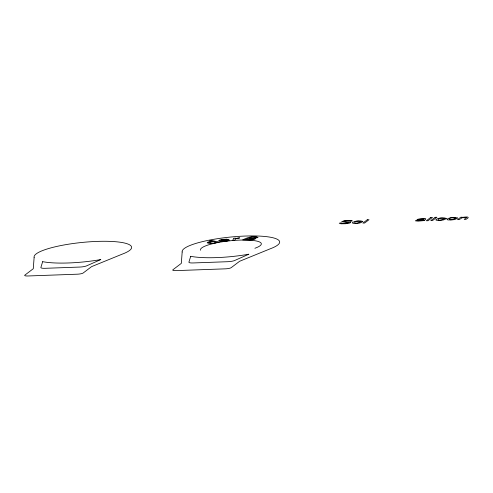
<?xml version="1.0" encoding="UTF-8"?>
<svg xmlns="http://www.w3.org/2000/svg" width="493" height="493" viewBox="0 0 493 493"><rect width="100%" height="100%" fill="white"/><g stroke="black" fill="none" stroke-linecap="round" stroke-linejoin="round"><path stroke-width="0.74" d="M200.46 250.259L200.528 249.353A30.597 6.101 -5.8 0 1 239.771 240.103A30.597 6.101 -5.8 0 1 257.321 247.301L254.899 248.287M220.833 240.35L226.743 239.783L223.853 239.561L220.833 240.35M208.933 242.383C216.969 245.218 218.066 239.444 208.933 242.383M34.134 257.34L33.271 268.734L24.847 275.131A4.603 0.918 -5.8 0 0 27.885 275.981L77.444 274.188A4.603 0.918 -5.8 0 0 83.151 273.017L91.581 266.627L122.19 254.154A49.004 9.768 -5.8 0 0 97.066 241.41A49.004 9.768 -5.8 0 0 34.134 257.34M182.176 251.985L181.313 263.379L172.889 269.776A4.603 0.918 -5.8 0 0 175.927 270.626L225.486 268.833A4.603 0.918 -5.8 0 0 231.192 267.662L239.623 261.272L270.232 248.799A49.004 9.768 -5.8 0 0 245.107 236.055A49.004 9.768 -5.8 0 0 182.176 251.985M218.935 240.609L219.921 241.453L223.144 241.595L227.606 240.935L229.251 240.091L222.589 241.237L221.03 240.892L228.949 239.783L226.638 239.148L221.825 239.536A4.628 0.924 -5.8 0 0 219.588 240.14L218.935 240.609M350.326 221.037L352.304 220.932L349.519 220.383L344.052 220.79L341.649 221.714L348.89 222.589L345.538 223.366L341.723 223.323L341.267 222.811L339.227 223.218L340.977 223.797L345.562 223.73L349.358 223.15L350.671 222.626L350.696 222.177C340.349 221.942 342.543 220.507 350.326 221.037M424.14 220.587L418.126 221.129L415.346 220.839L416.825 220.094L424.183 219.108L417.207 219.477C418.81 218.843 430.056 216.951 424.14 220.587M362.83 221.419C360.747 223.649 356.95 223.237 354.079 223.372A4.585 0.912 -5.8 0 1 352.495 223.027L352.433 222.583C355.33 220.765 359.674 220.285 362.83 221.419M446.307 218.399C444.218 220.63 440.422 220.217 437.55 220.353A4.585 0.912 -5.8 0 1 435.966 220.007L435.904 219.564C438.807 217.746 443.145 217.265 446.307 218.399M457.442 217.998C455.353 220.229 451.557 219.81 448.685 219.946A4.585 0.912 -5.8 0 1 447.102 219.607L447.04 219.163C449.943 217.339 454.281 216.865 457.442 217.998M42.663 261.666L40.864 267.502A5.965 1.189 -5.8 0 0 44.937 268.315L79.921 267.052A5.965 1.189 -5.8 0 0 86.657 265.844L100.831 259.558A49.004 9.768 -5.8 0 1 42.663 261.666M190.705 256.311L188.905 262.147A5.965 1.189 -5.8 0 0 192.979 262.96L227.963 261.697A5.965 1.189 -5.8 0 0 234.699 260.489L248.873 254.203A49.004 9.768 -5.8 0 1 190.705 256.311M466.433 217.586L464.221 219.41L465.984 219.348C472.22 215.885 463.777 217.099 461.842 217.536L462.292 217.197L460.709 217.253L457.547 219.656L459.303 219.588L462.181 217.74L466.433 217.586M360.962 221.622C353.031 226.047 352.107 219.724 360.962 221.622M444.433 218.602C436.508 223.027 435.578 216.704 444.433 218.602M455.569 218.196C447.644 222.62 446.713 216.304 455.569 218.196M417.374 220.494L420.905 220.63L423.456 219.742L417.374 220.494M255.146 238.754L255.035 239A4.406 0.881 -5.8 0 1 253.082 239.697L249.624 240.097L242.667 239.925C246.562 237.854 254.487 234.859 258.049 237.515L254.135 238.39L255.146 238.754M233.922 238.242L232.542 240.547L234.366 240.418L236.011 238.594L239.727 237.897L235.352 238.476L235.562 238.125L233.922 238.242M253.236 238.883L250.777 239.653L245.292 239.586L248.102 238.446L253.236 238.883M216.938 242.322C214.153 243.825 210.16 243.986 207.183 242.815L207.522 242.266L209.223 241.724A3.63 0.721 -5.8 0 1 211.774 241.373L212.557 241.342L209.765 240.689L211.331 240.344L219.108 242.168L216.938 242.322M256.274 237.441L254.178 238.107L249.064 238.051L251.529 237.047L256.274 237.441M367.26 219.767L362.897 223.076L364.66 223.015L369.023 219.699L367.26 219.767M430.703 217.468L426.34 220.784L428.097 220.716L432.466 217.407L430.703 217.468M435.153 217.308L430.79 220.624L432.546 220.556L436.909 217.247L435.153 217.308"/></g></svg>
